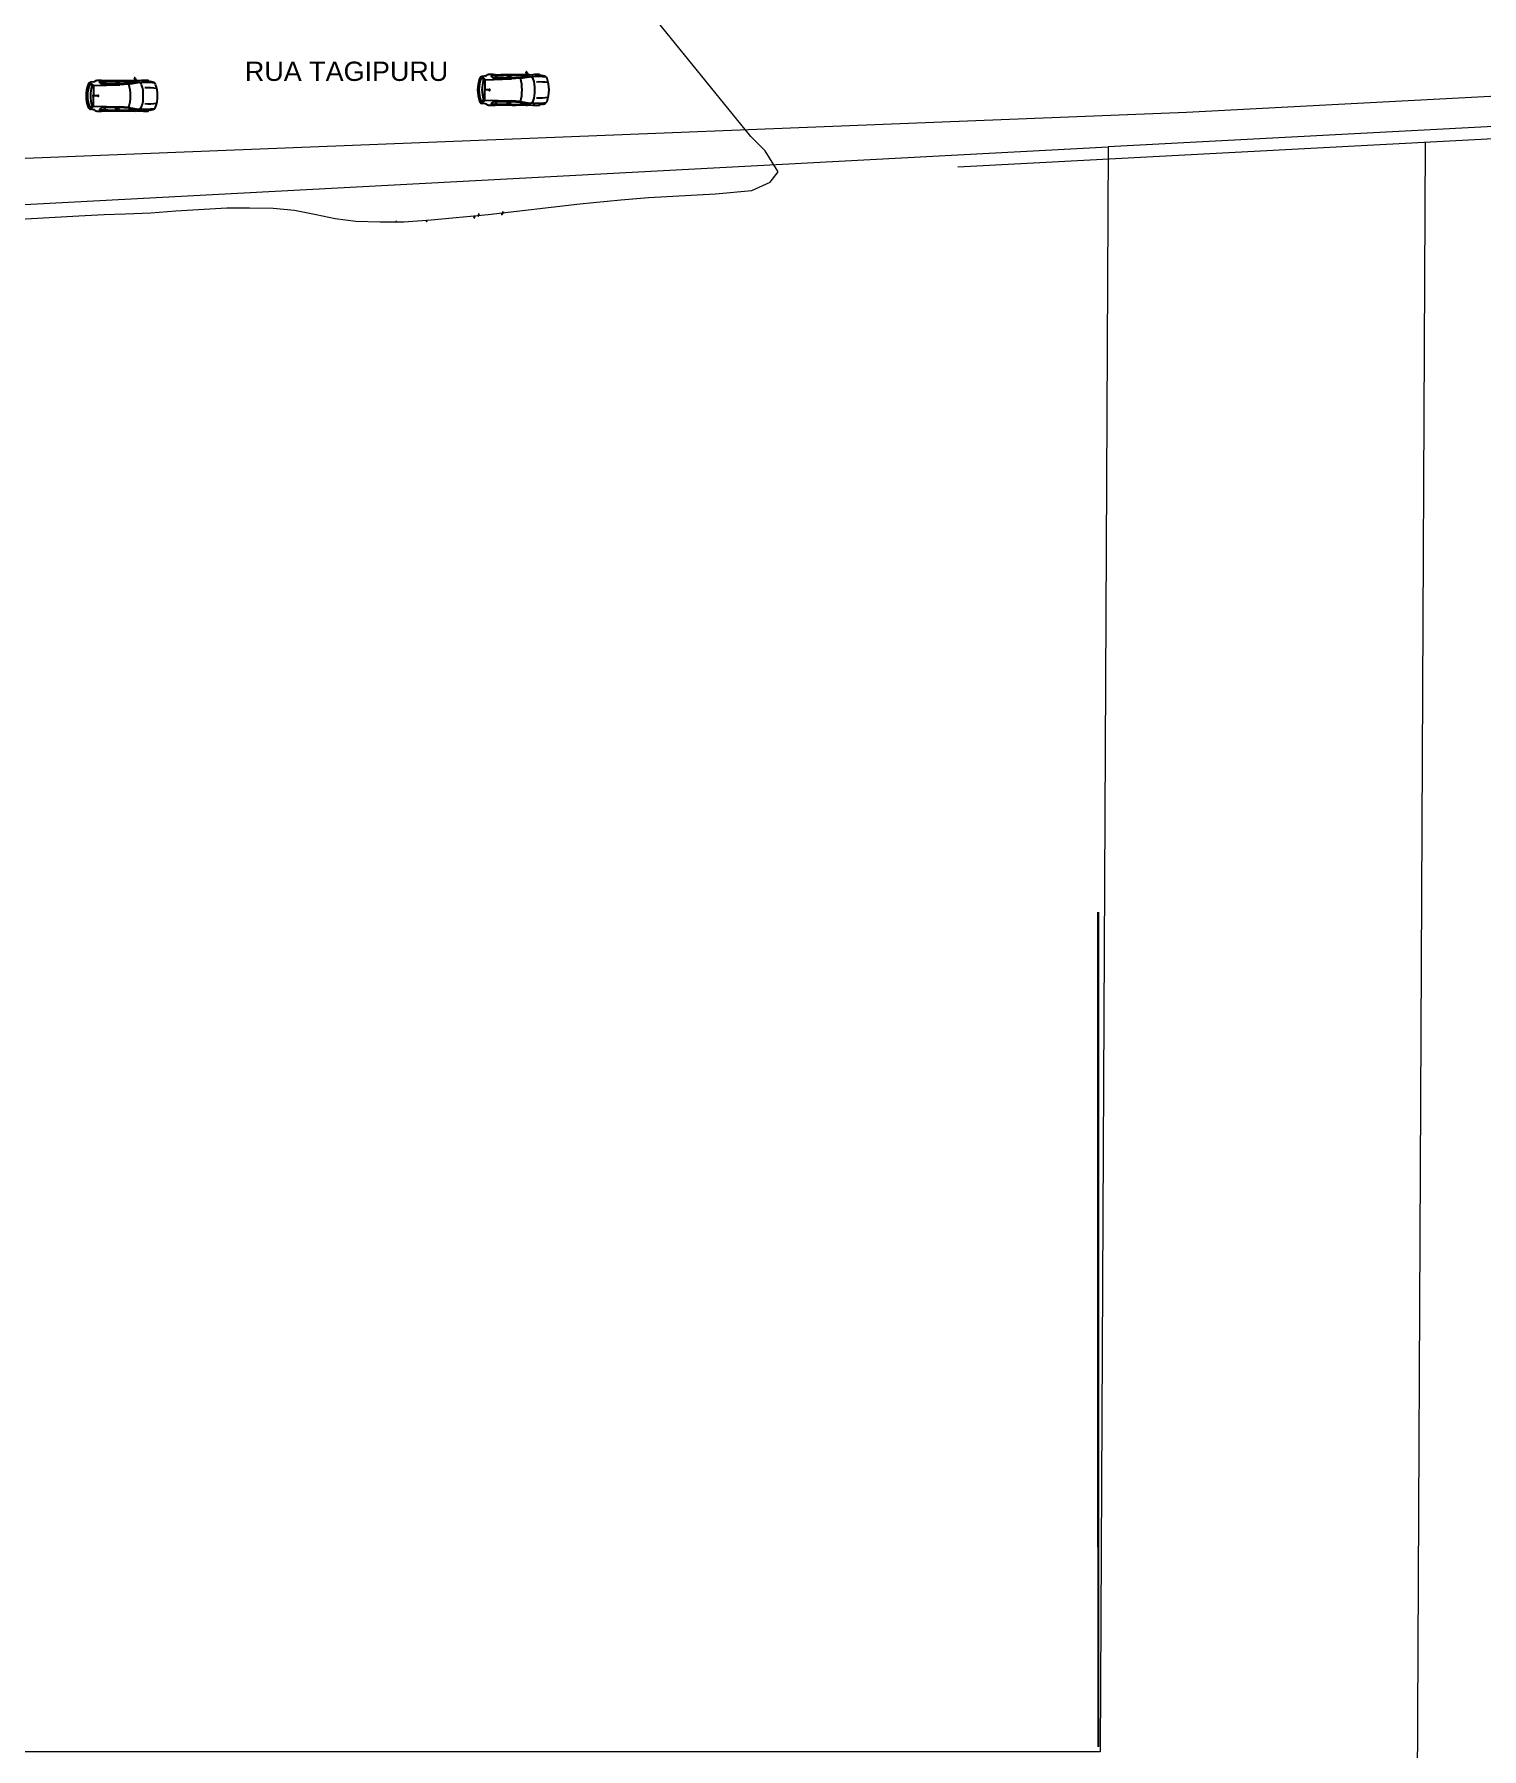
# Model space of a CAD drawing. Header units: millimetres. Extents: x 348 to 2201, y 118 to 1049.
# Drawn here: x 887.5 to 962.7, y 628.6 to 717.6 of the extents above; entities that cross this region are included whole.
import ezdxf

# ---------------------------------------------------------------- set-up
doc = ezdxf.new("R2010")
doc.units = ezdxf.units.MM
for name, color, linetype, lineweight in [('100_SIST_VIARIO_MEIO_FIO', 1, 'Continuous', 18), ('216_EDIF_NOTAVEL', 2, 'Continuous', 18), ('604_CURVA_INTERM', 7, 'Continuous', 18), ('PA6_TERRENO', 6, 'Continuous', 18), ('PA6_TEXTO', 3, 'Continuous', 18), ('pisoexterno_ultrafino', 9, 'Continuous', 30)]:
    doc.layers.add(name, color=color, linetype=linetype, lineweight=lineweight)
doc.layers.add('VEGETAIS', color=3, linetype='Continuous')
doc.styles.add('NORMAL', font='arial.ttf')

msp = doc.modelspace()

# ---------------------------------------------------------------- linework, layer by layer
at = {"linetype": 'ByBlock'}
for p, q in [((910.924, 715.387), (910.774, 715.363)), ((911.34, 715.281), (911.24, 715.37)), ((911.523, 715.396), (911.471, 715.276)), ((911.541, 715.398), (911.488, 715.276)), ((912.109, 715.381), (912.072, 715.288)), ((912.201, 715.446), (912.116, 715.227)), ((912.238, 715.378), (912.207, 715.298)), ((912.745, 715.313), (913.174, 715.39)), ((912.757, 715.268), (913.223, 715.351)), ((913.043, 715.599), (913.033, 715.597)), ((913.033, 715.597), (913.08, 715.45)), ((913.066, 715.594), (913.043, 715.599)), ((913.103, 715.562), (913.066, 715.594)), ((913.08, 715.45), (913.126, 715.466)), ((913.101, 715.457), (913.138, 715.384)), ((913.174, 715.39), (913.103, 715.562)), ((890.494, 714.927), (890.391, 714.984)), ((890.6, 715.082), (890.449, 715.058)), ((890.593, 714.89), (891.971, 714.927)), ((890.593, 714.888), (890.593, 714.363)), ((891.016, 714.975), (890.915, 715.064)), ((891.731, 714.971), (891.027, 714.971)), ((891.198, 715.091), (891.146, 714.971)), ((891.216, 715.092), (891.163, 714.971)), ((891.784, 715.076), (891.747, 714.982)), ((891.876, 715.141), (891.791, 714.922)), ((891.913, 715.072), (891.882, 714.993)), ((891.898, 714.971), (891.958, 714.972)), ((892.42, 715.008), (891.958, 714.972)), ((892.433, 714.962), (891.971, 714.927)), ((892.42, 715.008), (892.849, 715.085)), ((892.433, 714.962), (892.898, 715.046)), ((892.718, 715.294), (892.708, 715.292)), ((892.708, 715.292), (892.755, 715.144)), ((892.742, 715.289), (892.718, 715.294)), ((892.778, 715.256), (892.742, 715.289)), ((892.755, 715.144), (892.801, 715.16)), ((892.776, 715.151), (892.813, 715.078)), ((892.849, 715.085), (892.778, 715.256)), ((910.818, 715.232), (910.716, 715.29)), ((911.159, 714.67), (910.856, 714.667)), ((910.856, 714.667), (910.856, 714.66)), ((911.159, 714.657), (910.856, 714.66)), ((910.918, 715.195), (912.296, 715.232)), ((910.918, 715.194), (910.918, 714.668)), ((910.918, 714.134), (910.918, 714.66)), ((912.055, 715.276), (911.352, 715.276)), ((912.222, 715.276), (912.283, 715.278)), ((912.745, 715.313), (912.283, 715.278)), ((912.757, 715.268), (912.296, 715.232)), ((890.494, 713.79), (890.391, 713.732)), ((890.6, 713.635), (890.449, 713.659)), ((890.834, 714.365), (890.531, 714.362)), ((890.531, 714.362), (890.531, 714.355)), ((890.834, 714.352), (890.531, 714.355)), ((890.593, 713.828), (890.593, 714.354)), ((890.593, 713.827), (891.971, 713.79)), ((891.016, 713.742), (890.915, 713.652)), ((891.731, 713.746), (891.027, 713.746)), ((891.198, 713.626), (891.146, 713.746)), ((891.216, 713.625), (891.163, 713.746)), ((891.784, 713.641), (891.747, 713.735)), ((891.876, 713.576), (891.791, 713.795)), ((891.913, 713.645), (891.882, 713.724)), ((891.898, 713.746), (891.958, 713.744)), ((892.42, 713.709), (891.958, 713.744)), ((892.433, 713.755), (891.971, 713.79)), ((892.403, 713.617), (892.436, 713.581)), ((892.42, 713.709), (892.849, 713.632)), ((892.433, 713.755), (892.898, 713.671)), ((892.436, 713.581), (892.441, 713.557)), ((892.441, 713.557), (892.439, 713.547)), ((892.755, 713.573), (892.801, 713.557)), ((892.776, 713.565), (892.813, 713.638)), ((910.818, 714.095), (910.716, 714.038)), ((910.924, 713.94), (910.774, 713.964)), ((910.918, 714.133), (912.296, 714.096)), ((911.34, 714.047), (911.24, 713.958)), ((912.055, 714.051), (911.352, 714.051)), ((911.523, 713.932), (911.471, 714.051)), ((911.541, 713.93), (911.488, 714.051)), ((912.109, 713.946), (912.072, 714.04)), ((912.201, 713.881), (912.116, 714.1)), ((912.238, 713.95), (912.207, 714.03)), ((912.222, 714.051), (912.283, 714.05)), ((912.745, 714.014), (912.283, 714.05)), ((912.757, 714.06), (912.296, 714.096)), ((912.728, 713.923), (912.76, 713.886)), ((912.745, 714.014), (913.174, 713.937)), ((912.757, 714.06), (913.223, 713.976)), ((912.76, 713.886), (912.765, 713.862)), ((912.765, 713.862), (912.763, 713.852)), ((913.08, 713.878), (913.126, 713.862)), ((913.101, 713.871), (913.138, 713.944)), ((911.82, 708.236), (911.884, 708.35)), ((911.195, 708.194), (911.187, 708.194))]:
    msp.add_line(p, q, dxfattribs=at)
for centre, radius, start, end in [((910.793, 715.202), 0.162, 96.78042, 161.71974), ((910.613, 714.904), 0.437, 49.0196, 78.88407), ((910.906, 715.564), 0.178, 275.98946, 308.68707), ((911.071, 715.358), 0.0863, 87.47388, 128.68707), ((911.129, 715.377), 0.0863, 87.47388, 128.68707), ((911.129, 712.267), 3.196, 82.59746, 89.93974), ((911.25, 715.378), 0.0124, 91.79366, 220.4777), ((912.347, 677.739), 37.667, 90.38816, 91.67006), ((912.424, 678.812), 36.635, 88.92882, 91.38194), ((912.092, 715.388), 0.0178, 338.72087, 90.38816), ((912.288, 715.358), 0.0533, 90.21426, 158.72087), ((912.424, 678.812), 36.6, 88.89972, 90.21426), ((912.424, 678.812), 36.635, 88.61806, 88.85917), ((913.254, 715.176), 0.178, 21.05323, 100.17008), ((913.63, 713.641), 1.824, 87.28863, 100.17417), ((913.643, 712.372), 2.986, 81.28055, 96.1737), ((913.72, 715.377), 0.0863, 51.31293, 92.52612), ((913.885, 715.583), 0.178, 231.31293, 264.01054), ((913.798, 714.753), 0.657, 72.05313, 84.01054), ((913.951, 715.18), 0.204, 22.79944, 75.96292), ((892.218, 714.316), 2.005, 161.65978, 178.79833), ((892.243, 714.32), 1.96, 160.29803, 178.86505), ((890.468, 714.896), 0.162, 96.78042, 161.71974), ((890.368, 714.933), 0.0563, 66.6468, 164.8738), ((890.288, 714.599), 0.437, 49.0196, 78.88407), ((892.278, 714.313), 1.844, 162.61091, 178.6018), ((890.467, 714.88), 0.0533, 342.70584, 60.70598), ((890.54, 714.888), 0.0533, 0, 49.0196), ((890.581, 715.259), 0.178, 275.98946, 308.68707), ((890.746, 715.053), 0.0863, 87.47388, 128.68707), ((890.804, 715.071), 0.0863, 87.47388, 128.68707), ((890.804, 711.961), 3.196, 82.59746, 89.93974), ((890.925, 715.073), 0.0124, 91.79366, 220.4777), ((892.022, 677.434), 37.667, 90.38816, 91.67006), ((891.027, 714.989), 0.0178, 228.35467, 270), ((892.1, 678.507), 36.635, 88.92882, 91.38194), ((891.731, 714.989), 0.0178, 270, 338.72087), ((891.767, 715.082), 0.0178, 338.72087, 90.38816), ((891.897, 714.987), 0.016, 158.72087, 271.50744), ((891.963, 715.053), 0.0533, 90.21426, 158.72087), ((892.1, 678.507), 36.6, 88.89972, 90.21426), ((890.424, 714.358), 2.097, 0, 16.73177), ((892.1, 678.507), 36.635, 88.61806, 88.85917), ((892.93, 714.871), 0.178, 21.05323, 100.17008), ((893.305, 713.336), 1.824, 87.28863, 100.17417), ((893.318, 712.067), 2.986, 81.28055, 96.1737), ((891.873, 714.464), 1.309, 355.35585, 21.05323), ((893.443, 711.784), 2.986, 81.58633, 93.45596), ((893.395, 715.071), 0.0863, 51.31293, 92.52612), ((893.56, 715.277), 0.178, 231.31293, 264.01054), ((893.473, 714.447), 0.657, 72.05313, 84.01054), ((893.626, 714.875), 0.204, 22.79944, 75.96292), ((892.263, 714.358), 1.661, 0, 21.006), ((912.542, 714.622), 2.005, 161.65978, 178.79833), ((912.542, 714.706), 2.005, 181.20167, 198.34022), ((912.568, 714.625), 1.96, 160.29803, 178.86505), ((912.568, 714.703), 1.96, 181.13495, 199.70197), ((910.693, 715.238), 0.0563, 66.6468, 164.8738), ((912.603, 714.619), 1.844, 162.61091, 178.6018), ((912.603, 714.709), 1.844, 181.3982, 197.38909), ((910.792, 715.186), 0.0533, 342.70584, 60.70598), ((910.865, 715.194), 0.0533, 0, 49.0196), ((911.159, 714.664), 0.0268, 193.76028, 166.23972), ((911.159, 714.664), 0.00665, 270, 90), ((911.352, 715.294), 0.0178, 228.35467, 270), ((912.055, 715.294), 0.0178, 270, 338.72087), ((912.222, 715.292), 0.016, 158.72087, 271.50744), ((910.749, 714.664), 2.097, 0, 16.73177), ((910.749, 714.664), 2.097, 343.26823, 0), ((912.198, 714.77), 1.309, 355.35585, 21.05323), ((912.198, 714.558), 1.309, 338.94677, 4.64415), ((913.768, 712.09), 2.986, 81.58633, 93.45596), ((912.588, 714.664), 1.661, 0, 21.006), ((912.588, 714.664), 1.661, 338.994, 0), ((892.218, 714.401), 2.005, 181.20167, 198.34022), ((892.243, 714.397), 1.96, 181.13495, 199.70197), ((890.468, 713.82), 0.162, 198.28026, 263.21958), ((890.368, 713.784), 0.0563, 195.1262, 293.3532), ((890.288, 714.118), 0.437, 281.11593, 310.9804), ((892.278, 714.403), 1.844, 181.3982, 197.38909), ((890.467, 713.837), 0.0533, 299.29402, 17.29416), ((890.54, 713.828), 0.0533, 310.9804, 0), ((890.581, 713.458), 0.178, 51.31293, 84.01054), ((890.746, 713.664), 0.0863, 231.31293, 272.52612), ((890.804, 713.646), 0.0863, 231.31293, 272.52612), ((890.834, 714.358), 0.0268, 193.76028, 166.23972), ((890.804, 716.756), 3.196, 270.06026, 277.40254), ((890.834, 714.358), 0.00665, 270, 90), ((890.925, 713.644), 0.0124, 139.5223, 268.20634), ((892.022, 751.283), 37.667, 268.32994, 269.61184), ((891.027, 713.728), 0.0178, 90, 131.64533), ((892.1, 750.21), 36.635, 268.61806, 271.07118), ((891.731, 713.728), 0.0178, 21.27913, 90), ((891.767, 713.635), 0.0178, 269.61184, 21.27913), ((891.897, 713.73), 0.016, 88.49256, 201.27913), ((891.963, 713.664), 0.0533, 201.27913, 269.78574), ((892.1, 750.21), 36.6, 269.78574, 271.10028), ((890.424, 714.358), 2.097, 343.26823, 0), ((892.1, 750.21), 36.635, 271.14083, 271.38194), ((892.93, 713.846), 0.178, 259.82992, 338.94677), ((893.305, 715.381), 1.824, 259.82583, 272.71137), ((893.318, 716.65), 2.986, 263.8263, 278.71945), ((891.873, 714.252), 1.309, 338.94677, 4.64415), ((893.443, 716.933), 2.986, 266.54404, 278.41367), ((893.395, 713.646), 0.0863, 267.47388, 308.68707), ((893.56, 713.44), 0.178, 95.98946, 128.68707), ((893.473, 714.27), 0.657, 275.98946, 287.94687), ((893.626, 713.842), 0.204, 284.03708, 337.20056), ((892.263, 714.358), 1.661, 338.994, 0), ((910.793, 714.126), 0.162, 198.28026, 263.21958), ((910.693, 714.09), 0.0563, 195.1262, 293.3532), ((910.613, 714.423), 0.437, 281.11593, 310.9804), ((910.792, 714.142), 0.0533, 299.29402, 17.29416), ((910.865, 714.134), 0.0533, 310.9804, 0), ((910.906, 713.764), 0.178, 51.31293, 84.01054), ((911.071, 713.97), 0.0863, 231.31293, 272.52612), ((911.129, 713.951), 0.0863, 231.31293, 272.52612), ((911.129, 717.061), 3.196, 270.06026, 277.40254), ((911.25, 713.95), 0.0124, 139.5223, 268.20634), ((912.347, 751.588), 37.667, 268.32994, 269.61184), ((911.352, 714.034), 0.0178, 90, 131.64533), ((912.424, 750.515), 36.635, 268.61806, 271.07118), ((912.055, 714.034), 0.0178, 21.27913, 90), ((912.092, 713.94), 0.0178, 269.61184, 21.27913), ((912.222, 714.035), 0.016, 88.49256, 201.27913), ((912.288, 713.969), 0.0533, 201.27913, 269.78574), ((912.424, 750.515), 36.6, 269.78574, 271.10028), ((912.424, 750.515), 36.635, 271.14083, 271.38194), ((913.254, 714.151), 0.178, 259.82992, 338.94677), ((913.63, 715.687), 1.824, 259.82583, 272.71137), ((913.643, 716.956), 2.986, 263.8263, 278.71945), ((913.768, 717.238), 2.986, 266.54404, 278.41367), ((913.72, 713.951), 0.0863, 267.47388, 308.68707), ((913.885, 713.745), 0.178, 95.98946, 128.68707), ((913.798, 714.575), 0.657, 275.98946, 287.94687), ((913.951, 714.147), 0.204, 284.03708, 337.20056), ((910.614, 708.265), 0.059, 209.29402, 287.29416), ((911.769, 708.265), 0.059, 252.70584, 330.70598), ((906.31, 707.817), 0.0138, 49.5223, 178.20634), ((907.89, 707.817), 0.0138, 1.79366, 130.4777), ((910.195, 708.139), 0.197, 321.31293, 354.01054), ((910.605, 708.185), 0.059, 220.9804, 270)]:
    msp.add_arc(centre, radius, start, end, dxfattribs=at)
at = {"layer": '100_SIST_VIARIO_MEIO_FIO'}
for points in [[(897.485, 711.534), (947.333, 713.506), (996.295, 716.082), (1017.345, 717.398), (1041.239, 715.139), (1051.229, 713.9), (1055.79, 712.438), (1059.716, 709.918), (1064.047, 705.695), (1067.104, 700.488), (1083.347, 666.723), (1086.03, 658.748), (1088.311, 649.57), (1090.318, 635.896), (1090.794, 624.63), (1082.941, 569.51), (1072.607, 502.478), (1070.026, 489.149), (1068.567, 487.691), (1066.644, 486.909), (1064.22, 486.771), (1039.731, 490.363), (983.593, 499.272)], [(555.031, 692.585), (801.045, 706.807), (865.754, 710.279), (897.485, 711.534)]]:
    msp.add_lwpolyline(points, dxfattribs=at)
at = {"layer": '216_EDIF_NOTAVEL'}
for p, q in [((1008.482, 714.534), (935.47, 710.655)), ((972.954, 713.28), (943.264, 711.703)), ((959.315, 623.649, -171.175), (959.742, 711.945, -171.175))]:
    msp.add_line(p, q, dxfattribs=at)
at = {"layer": '604_CURVA_INTERM', "elevation": 723, "flags": 128}
msp.add_lwpolyline([(898.695, 708.553), (899.925, 708.525), (901.033, 708.42), (902.164, 708.206), (903.145, 707.994), (904.22, 707.852), (905.478, 707.812), (906.701, 707.822), (908.129, 707.917), (911.086, 708.192), (915.834, 708.75), (917.964, 708.959), (919.407, 709.078), (922.883, 709.263), (924.773, 709.445), (925.717, 709.873), (926.137, 710.42), (925.47, 711.508), (924.727, 712.251), (915.446, 723.687)], dxfattribs=at)
at = {"layer": '604_CURVA_INTERM', "elevation": 723}
msp.add_lwpolyline([(885.844, 707.911), (889.834, 708.127), (891.146, 708.207), (892.246, 708.229), (893.566, 708.289), (894.87, 708.395), (897.523, 708.541), (898.695, 708.553)], dxfattribs=at)
at = {"layer": 'PA6_TERRENO'}
msp.add_lwpolyline([(881.453, 628.416), (881.473, 708.42), (943.264, 711.703), (942.851, 628.416)], close=True, dxfattribs=at)
at = {"layer": 'pisoexterno_ultrafino'}
msp.add_line((942.747, 639.041), (942.747, 671.99), dxfattribs=at)
at = {"layer": 'VEGETAIS'}
msp.add_line((942.747, 639.041), (942.747, 628.685), dxfattribs=at)

# ---------------------------------------------------------------- texts
at = {"layer": 'PA6_TEXTO', "insert": (898.457, 716.131), "char_height": 1, "attachment_point": 1, "style": 'NORMAL'}
msp.add_mtext_dynamic_manual_height_columns('RUA TAGIPURU', width=15.76498, gutter_width=12.5, heights=[0], dxfattribs=at)

doc.saveas('drawing.dxf')
